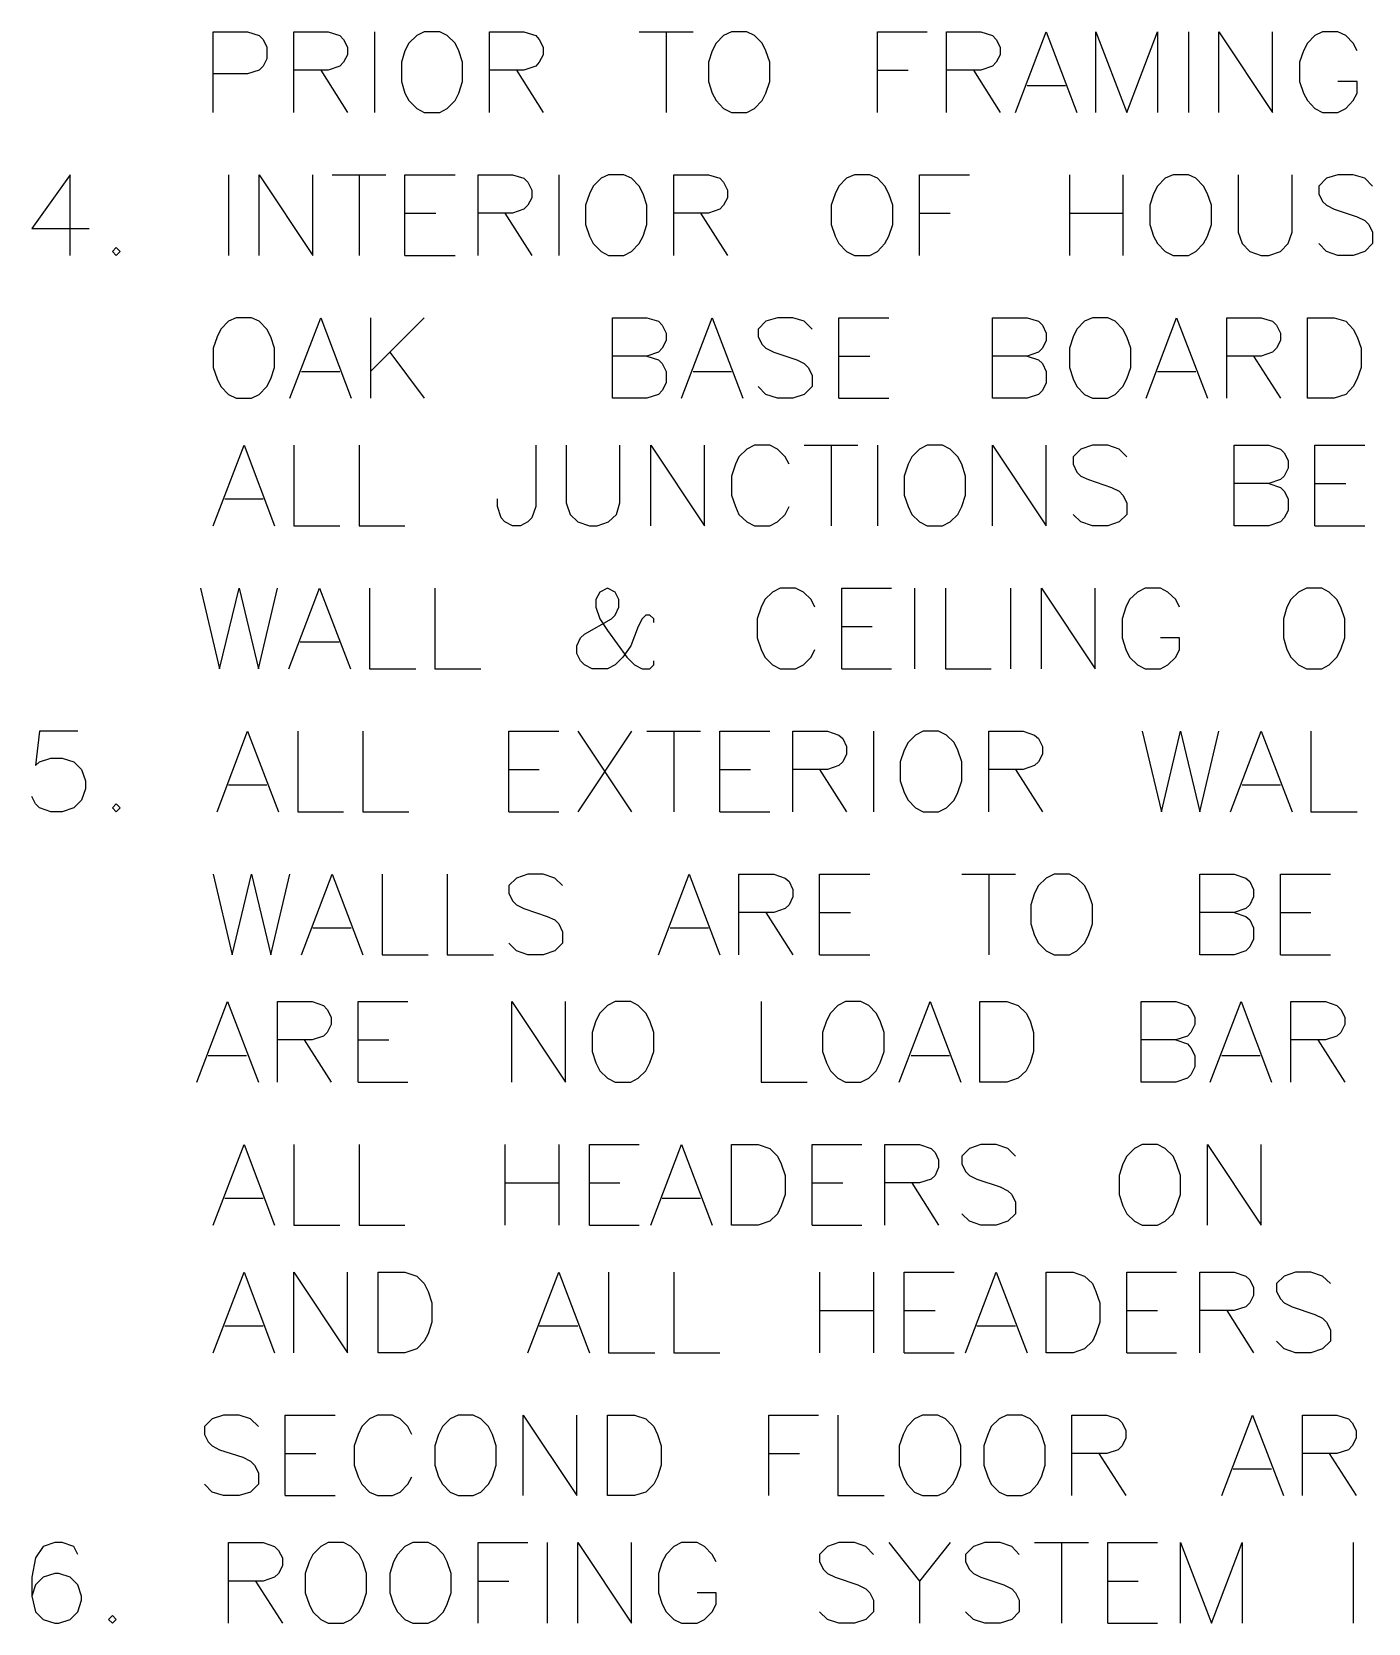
# Paper-space layout 'D-size Plot' of a CAD drawing. Extents: x 0 to 34.1, y 0 to 23.
# Drawn here: x 22.556 to 25.663, y 15.591 to 19.293 of the extents above; entities that cross this region are included whole.
import ezdxf
from ezdxf.xclip import XClip

# ---------------------------------------------------------------- set-up
doc = ezdxf.new("R2010")
doc.units = 0
doc.header["$XCLIPFRAME"] = 0
doc.layers.add('Text', color=7, linetype='Continuous')

# ---------------------------------------------------------------- blocks, each defined once
blk = doc.blocks.new('Viewport3')
at = {"layer": 'Text', "color": 18, "linetype": 'Continuous', "lineweight": 25, "true_color": 0x000000}
for p, q in [((23.3523, 19.2927), (23.3523, 19.1052)), ((23.9681, 19.2927), (24.0931, 19.2927)), ((24.0306, 19.2927), (24.0306, 19.1052)), ((25.2448, 19.2927), (25.2448, 19.1052)), ((23.2273, 19.2035), (23.2898, 19.1052)), ((23.6823, 19.2035), (23.7448, 19.1052)), ((24.5215, 19.2035), (24.5931, 19.2035)), ((24.7448, 19.2035), (24.8073, 19.1052)), ((24.8698, 19.1677), (24.959, 19.1677)), ((23.0131, 18.9602), (23.0131, 18.7727)), ((23.254, 18.9602), (23.379, 18.9602)), ((23.3165, 18.9602), (23.3165, 18.7727)), ((23.7806, 18.9602), (23.7806, 18.7727)), ((24.9681, 18.9602), (24.9681, 18.7727)), ((25.0923, 18.9602), (25.0923, 18.7727)), ((23.4231, 18.871), (23.4948, 18.871)), ((23.6556, 18.871), (23.7181, 18.7727)), ((24.1106, 18.871), (24.1731, 18.7727)), ((24.6198, 18.871), (24.6906, 18.871)), ((24.9681, 18.871), (25.0923, 18.871)), ((23.4231, 18.7727), (23.5398, 18.7727)), ((23.3431, 18.6277), (23.3431, 18.4402)), ((23.4681, 18.6277), (23.3431, 18.5027)), ((23.3881, 18.5477), (23.4681, 18.4402)), ((24.4323, 18.5385), (24.504, 18.5385)), ((25.3965, 18.5385), (25.459, 18.4402)), ((23.1823, 18.5027), (23.2715, 18.5027)), ((24.0931, 18.5027), (24.1823, 18.5027)), ((25.1731, 18.5027), (25.2623, 18.5027)), ((24.4323, 18.4402), (24.5481, 18.4402)), ((24.3515, 18.331), (24.4765, 18.331)), ((24.414, 18.331), (24.414, 18.1435)), ((24.5215, 18.331), (24.5215, 18.1435)), ((25.539, 18.2419), (25.6107, 18.2419)), ((23.004, 18.206), (23.0931, 18.206)), ((25.539, 18.1435), (25.6548, 18.1435)), ((24.6081, 17.9985), (24.6081, 17.811)), ((24.8315, 17.9985), (24.8315, 17.811)), ((24.439, 17.9094), (24.5098, 17.9094)), ((23.1798, 17.8735), (23.2698, 17.8735)), ((24.439, 17.811), (24.5548, 17.811)), ((23.8248, 17.666), (23.9498, 17.4785)), ((23.9498, 17.666), (23.8248, 17.4785)), ((23.9856, 17.666), (24.1106, 17.666)), ((24.0481, 17.666), (24.0481, 17.4785)), ((24.5123, 17.666), (24.5123, 17.4785)), ((23.6648, 17.5768), (23.7356, 17.5768)), ((24.1556, 17.5768), (24.2265, 17.5768)), ((24.3873, 17.5768), (24.4498, 17.4785)), ((24.8431, 17.5768), (24.9056, 17.4785)), ((23.0131, 17.541), (23.1023, 17.541)), ((25.3698, 17.541), (25.459, 17.541)), ((23.6648, 17.4785), (23.7806, 17.4785)), ((24.1556, 17.4785), (24.2715, 17.4785)), ((24.7181, 17.3335), (24.8431, 17.3335)), ((24.7806, 17.3335), (24.7806, 17.146)), ((24.2623, 17.2443), (24.3248, 17.146)), ((24.3873, 17.2443), (24.459, 17.2443)), ((25.459, 17.2443), (25.5298, 17.2443)), ((23.209, 17.2085), (23.2981, 17.2085)), ((24.0398, 17.2085), (24.129, 17.2085)), ((24.3873, 17.146), (24.504, 17.146)), ((25.459, 17.146), (25.5748, 17.146)), ((23.189, 16.9477), (23.2515, 16.8493)), ((23.314, 16.9477), (23.3856, 16.9477)), ((25.5457, 16.9477), (25.6082, 16.8493)), ((22.9656, 16.9118), (23.0548, 16.9118)), ((24.5998, 16.9118), (24.689, 16.9118)), ((25.3223, 16.9118), (25.4115, 16.9118)), ((23.314, 16.8493), (23.4298, 16.8493)), ((23.6556, 16.7043), (23.6556, 16.5168)), ((23.7806, 16.7043), (23.7806, 16.5168)), ((23.6556, 16.6152), (23.7806, 16.6152)), ((23.8523, 16.6152), (23.9231, 16.6152)), ((24.3698, 16.6152), (24.4415, 16.6152)), ((24.6015, 16.6152), (24.664, 16.5168)), ((23.004, 16.5793), (23.0931, 16.5793)), ((24.0215, 16.5793), (24.1106, 16.5793)), ((23.8523, 16.5168), (23.9681, 16.5168)), ((24.3698, 16.5168), (24.4856, 16.5168)), ((24.3873, 16.4077), (24.3873, 16.2202)), ((24.5123, 16.4077), (24.5123, 16.2202)), ((24.3873, 16.3185), (24.5123, 16.3185)), ((24.584, 16.3185), (24.6556, 16.3185)), ((25.1015, 16.3185), (25.1731, 16.3185)), ((25.334, 16.3185), (25.3965, 16.2202)), ((23.004, 16.2827), (23.0931, 16.2827)), ((23.7356, 16.2827), (23.8248, 16.2827)), ((24.7531, 16.2827), (24.8431, 16.2827)), ((24.584, 16.2202), (24.6998, 16.2202)), ((25.1015, 16.2202), (25.2173, 16.2202)), ((23.1448, 15.986), (23.2156, 15.986)), ((24.269, 15.986), (24.3406, 15.986)), ((25.0365, 15.986), (25.099, 15.8877)), ((25.5723, 15.986), (25.6348, 15.8877)), ((25.349, 15.9502), (25.4381, 15.9502)), ((23.1448, 15.8877), (23.2606, 15.8877)), ((23.754, 15.7785), (23.754, 15.591)), ((24.6906, 15.7785), (24.6198, 15.6885)), ((24.8873, 15.7785), (25.0123, 15.7785)), ((24.9498, 15.7785), (24.9498, 15.591)), ((25.6282, 15.7785), (25.6282, 15.591)), ((23.0756, 15.6885), (23.1381, 15.591)), ((23.5931, 15.6885), (23.6648, 15.6885)), ((25.0573, 15.6885), (25.1281, 15.6885)), ((25.0573, 15.591), (25.1731, 15.591))]:
    blk.add_line(p, q, dxfattribs=at)
for points in [[(22.9773, 19.1052), (22.9773, 19.2927), (23.0573, 19.2927), (23.084, 19.2844), (23.0931, 19.2752), (23.1023, 19.2569), (23.1023, 19.2302), (23.0931, 19.2127), (23.084, 19.2035), (23.0573, 19.1952), (22.9773, 19.1952)], [(23.1648, 19.1052), (23.1648, 19.2927), (23.2448, 19.2927), (23.2715, 19.2844), (23.2806, 19.2752), (23.2898, 19.2569), (23.2898, 19.2394), (23.2806, 19.2219), (23.2715, 19.2127), (23.2448, 19.2035), (23.1648, 19.2035)], [(23.4681, 19.2927), (23.4506, 19.2844), (23.4323, 19.266), (23.4231, 19.2485), (23.4148, 19.2219), (23.4148, 19.1769), (23.4231, 19.1502), (23.4323, 19.1327), (23.4506, 19.1144), (23.4681, 19.1052), (23.504, 19.1052), (23.5215, 19.1144), (23.5398, 19.1327), (23.5481, 19.1502), (23.5573, 19.1769), (23.5573, 19.2219), (23.5481, 19.2485), (23.5398, 19.266), (23.5215, 19.2844), (23.504, 19.2927), (23.4681, 19.2927)], [(23.6198, 19.1052), (23.6198, 19.2927), (23.6998, 19.2927), (23.7273, 19.2844), (23.7356, 19.2752), (23.7448, 19.2569), (23.7448, 19.2394), (23.7356, 19.2219), (23.7273, 19.2127), (23.6998, 19.2035), (23.6198, 19.2035)], [(24.1823, 19.2927), (24.164, 19.2844), (24.1465, 19.266), (24.1373, 19.2485), (24.129, 19.2219), (24.129, 19.1769), (24.1373, 19.1502), (24.1465, 19.1327), (24.164, 19.1144), (24.1823, 19.1052), (24.2181, 19.1052), (24.2356, 19.1144), (24.254, 19.1327), (24.2623, 19.1502), (24.2715, 19.1769), (24.2715, 19.2219), (24.2623, 19.2485), (24.254, 19.266), (24.2356, 19.2844), (24.2181, 19.2927), (24.1823, 19.2927)], [(24.5215, 19.1052), (24.5215, 19.2927), (24.6373, 19.2927)], [(24.6823, 19.1052), (24.6823, 19.2927), (24.7623, 19.2927), (24.789, 19.2844), (24.7981, 19.2752), (24.8073, 19.2569), (24.8073, 19.2394), (24.7981, 19.2219), (24.789, 19.2127), (24.7623, 19.2035), (24.6823, 19.2035)], [(24.8431, 19.1052), (24.914, 19.2927), (24.9856, 19.1052)], [(25.0298, 19.1052), (25.0298, 19.2927), (25.1015, 19.1052), (25.1731, 19.2927), (25.1731, 19.1052)], [(25.3156, 19.1052), (25.3156, 19.2927), (25.4406, 19.1052), (25.4406, 19.2927)], [(25.6373, 19.2485), (25.6282, 19.266), (25.6107, 19.2844), (25.5923, 19.2927), (25.5565, 19.2927), (25.539, 19.2844), (25.5215, 19.266), (25.5123, 19.2485), (25.5032, 19.2219), (25.5032, 19.1769), (25.5123, 19.1502), (25.5215, 19.1327), (25.539, 19.1144), (25.5565, 19.1052), (25.5923, 19.1052), (25.6107, 19.1144), (25.6282, 19.1327), (25.6373, 19.1502), (25.6373, 19.1769), (25.5923, 19.1769)], [(22.6448, 18.7727), (22.6448, 18.9602), (22.5556, 18.8352), (22.6889, 18.8352)], [(23.084, 18.7727), (23.084, 18.9602), (23.209, 18.7727), (23.209, 18.9602)], [(23.4231, 18.7727), (23.4231, 18.9602), (23.5398, 18.9602)], [(23.5931, 18.7727), (23.5931, 18.9602), (23.6731, 18.9602), (23.6998, 18.9519), (23.709, 18.9427), (23.7181, 18.9244), (23.7181, 18.9069), (23.709, 18.8894), (23.6998, 18.8802), (23.6731, 18.871), (23.5931, 18.871)], [(23.8965, 18.9602), (23.879, 18.9519), (23.8606, 18.9335), (23.8523, 18.916), (23.8431, 18.8894), (23.8431, 18.8444), (23.8523, 18.8177), (23.8606, 18.8002), (23.879, 18.7819), (23.8965, 18.7727), (23.9323, 18.7727), (23.9498, 18.7819), (23.9681, 18.8002), (23.9773, 18.8177), (23.9856, 18.8444), (23.9856, 18.8894), (23.9773, 18.916), (23.9681, 18.9335), (23.9498, 18.9519), (23.9323, 18.9602), (23.8965, 18.9602)], [(24.0481, 18.7727), (24.0481, 18.9602), (24.129, 18.9602), (24.1556, 18.9519), (24.164, 18.9427), (24.1731, 18.9244), (24.1731, 18.9069), (24.164, 18.8894), (24.1556, 18.8802), (24.129, 18.871), (24.0481, 18.871)], [(24.4681, 18.9602), (24.4498, 18.9519), (24.4323, 18.9335), (24.4231, 18.916), (24.414, 18.8894), (24.414, 18.8444), (24.4231, 18.8177), (24.4323, 18.8002), (24.4498, 18.7819), (24.4681, 18.7727), (24.504, 18.7727), (24.5215, 18.7819), (24.539, 18.8002), (24.5481, 18.8177), (24.5573, 18.8444), (24.5573, 18.8894), (24.5481, 18.916), (24.539, 18.9335), (24.5215, 18.9519), (24.504, 18.9602), (24.4681, 18.9602)], [(24.6198, 18.7727), (24.6198, 18.9602), (24.7356, 18.9602)], [(25.209, 18.9602), (25.1906, 18.9519), (25.1731, 18.9335), (25.164, 18.916), (25.1548, 18.8894), (25.1548, 18.8444), (25.164, 18.8177), (25.1731, 18.8002), (25.1906, 18.7819), (25.209, 18.7727), (25.2448, 18.7727), (25.2623, 18.7819), (25.2798, 18.8002), (25.289, 18.8177), (25.2981, 18.8444), (25.2981, 18.8894), (25.289, 18.916), (25.2798, 18.9335), (25.2623, 18.9519), (25.2448, 18.9602), (25.209, 18.9602)], [(25.3606, 18.9602), (25.3606, 18.8269), (25.3698, 18.8002), (25.3873, 18.7819), (25.414, 18.7727), (25.4315, 18.7727), (25.459, 18.7819), (25.4765, 18.8002), (25.4857, 18.8269), (25.4857, 18.9602)], [(25.6732, 18.9335), (25.6548, 18.9519), (25.6282, 18.9602), (25.5923, 18.9602), (25.5657, 18.9519), (25.5482, 18.9335), (25.5482, 18.916), (25.5565, 18.8977), (25.5657, 18.8894), (25.584, 18.8802), (25.6373, 18.8627), (25.6548, 18.8535), (25.664, 18.8444), (25.6732, 18.8269), (25.6732, 18.8002), (25.6548, 18.7819), (25.6282, 18.7727), (25.5923, 18.7727), (25.5657, 18.7819), (25.5482, 18.8002)], [(22.7514, 18.791), (22.7431, 18.7819), (22.7514, 18.7727), (22.7606, 18.7819), (22.7514, 18.791)], [(23.0306, 18.6277), (23.0131, 18.6194), (22.9948, 18.601), (22.9865, 18.5835), (22.9773, 18.5569), (22.9773, 18.5119), (22.9865, 18.4852), (22.9948, 18.4677), (23.0131, 18.4494), (23.0306, 18.4402), (23.0665, 18.4402), (23.084, 18.4494), (23.1023, 18.4677), (23.1115, 18.4852), (23.1198, 18.5119), (23.1198, 18.5569), (23.1115, 18.5835), (23.1023, 18.601), (23.084, 18.6194), (23.0665, 18.6277), (23.0306, 18.6277)], [(23.1556, 18.4402), (23.2273, 18.6277), (23.2981, 18.4402)], [(23.9856, 18.5385), (24.0123, 18.5294), (24.0215, 18.521), (24.0306, 18.5027), (24.0306, 18.476), (24.0215, 18.4585), (24.0123, 18.4494), (23.9856, 18.4402), (23.9056, 18.4402), (23.9056, 18.6277), (23.9856, 18.6277), (24.0123, 18.6194), (24.0215, 18.6102), (24.0306, 18.5919), (24.0306, 18.5744), (24.0215, 18.5569), (24.0123, 18.5477), (23.9856, 18.5385), (23.9056, 18.5385)], [(24.0665, 18.4402), (24.1373, 18.6277), (24.209, 18.4402)], [(24.3698, 18.601), (24.3515, 18.6194), (24.3248, 18.6277), (24.289, 18.6277), (24.2623, 18.6194), (24.2448, 18.601), (24.2448, 18.5835), (24.254, 18.5652), (24.2623, 18.5569), (24.2806, 18.5477), (24.334, 18.5294), (24.3515, 18.521), (24.3606, 18.5119), (24.3698, 18.4944), (24.3698, 18.4677), (24.3515, 18.4494), (24.3248, 18.4402), (24.289, 18.4402), (24.2623, 18.4494), (24.2448, 18.4677)], [(24.4323, 18.4402), (24.4323, 18.6277), (24.5481, 18.6277)], [(24.8698, 18.5385), (24.8965, 18.5294), (24.9056, 18.521), (24.914, 18.5027), (24.914, 18.476), (24.9056, 18.4585), (24.8965, 18.4494), (24.8698, 18.4402), (24.789, 18.4402), (24.789, 18.6277), (24.8698, 18.6277), (24.8965, 18.6194), (24.9056, 18.6102), (24.914, 18.5919), (24.914, 18.5744), (24.9056, 18.5569), (24.8965, 18.5477), (24.8698, 18.5385), (24.789, 18.5385)], [(25.0215, 18.6277), (25.0031, 18.6194), (24.9856, 18.601), (24.9765, 18.5835), (24.9681, 18.5569), (24.9681, 18.5119), (24.9765, 18.4852), (24.9856, 18.4677), (25.0031, 18.4494), (25.0215, 18.4402), (25.0573, 18.4402), (25.0748, 18.4494), (25.0923, 18.4677), (25.1015, 18.4852), (25.1106, 18.5119), (25.1106, 18.5569), (25.1015, 18.5835), (25.0923, 18.601), (25.0748, 18.6194), (25.0573, 18.6277), (25.0215, 18.6277)], [(25.1465, 18.4402), (25.2173, 18.6277), (25.289, 18.4402)], [(25.334, 18.4402), (25.334, 18.6277), (25.414, 18.6277), (25.4406, 18.6194), (25.4498, 18.6102), (25.459, 18.5919), (25.459, 18.5744), (25.4498, 18.5569), (25.4406, 18.5477), (25.414, 18.5385), (25.334, 18.5385)], [(25.5215, 18.4402), (25.5215, 18.6277), (25.584, 18.6277), (25.6107, 18.6194), (25.6282, 18.601), (25.6373, 18.5835), (25.6465, 18.5569), (25.6465, 18.5119), (25.6373, 18.4852), (25.6282, 18.4677), (25.6107, 18.4494), (25.584, 18.4402), (25.5215, 18.4402)], [(22.9773, 18.1435), (23.049, 18.331), (23.1198, 18.1435)], [(23.1648, 18.331), (23.1648, 18.1435), (23.2715, 18.1435)], [(23.3165, 18.331), (23.3165, 18.1435), (23.4231, 18.1435)], [(23.7273, 18.331), (23.7273, 18.1885), (23.7181, 18.1619), (23.709, 18.1527), (23.6915, 18.1435), (23.6731, 18.1435), (23.6556, 18.1527), (23.6465, 18.1619), (23.6381, 18.1885), (23.6381, 18.206)], [(23.7981, 18.331), (23.7981, 18.1969), (23.8073, 18.1702), (23.8248, 18.1527), (23.8523, 18.1435), (23.8698, 18.1435), (23.8965, 18.1527), (23.9148, 18.1702), (23.9231, 18.1969), (23.9231, 18.331)], [(23.9948, 18.1435), (23.9948, 18.331), (24.1198, 18.1435), (24.1198, 18.331)], [(24.3165, 18.2869), (24.3073, 18.3044), (24.289, 18.3219), (24.2715, 18.331), (24.2356, 18.331), (24.2181, 18.3219), (24.1998, 18.3044), (24.1915, 18.2869), (24.1823, 18.2594), (24.1823, 18.2152), (24.1915, 18.1885), (24.1998, 18.1702), (24.2181, 18.1527), (24.2356, 18.1435), (24.2715, 18.1435), (24.289, 18.1527), (24.3073, 18.1702), (24.3165, 18.1885)], [(24.6373, 18.331), (24.6198, 18.3219), (24.6015, 18.3044), (24.5931, 18.2869), (24.584, 18.2594), (24.584, 18.2152), (24.5931, 18.1885), (24.6015, 18.1702), (24.6198, 18.1527), (24.6373, 18.1435), (24.6731, 18.1435), (24.6906, 18.1527), (24.709, 18.1702), (24.7181, 18.1885), (24.7265, 18.2152), (24.7265, 18.2594), (24.7181, 18.2869), (24.709, 18.3044), (24.6906, 18.3219), (24.6731, 18.331), (24.6373, 18.331)], [(24.789, 18.1435), (24.789, 18.331), (24.914, 18.1435), (24.914, 18.331)], [(25.1015, 18.3044), (25.084, 18.3219), (25.0573, 18.331), (25.0215, 18.331), (24.9948, 18.3219), (24.9765, 18.3044), (24.9765, 18.2869), (24.9856, 18.2685), (24.9948, 18.2594), (25.0123, 18.251), (25.0656, 18.2327), (25.084, 18.2244), (25.0923, 18.2152), (25.1015, 18.1969), (25.1015, 18.1702), (25.084, 18.1527), (25.0573, 18.1435), (25.0215, 18.1435), (24.9948, 18.1527), (24.9765, 18.1702)], [(25.4315, 18.2419), (25.459, 18.2327), (25.4673, 18.2244), (25.4765, 18.206), (25.4765, 18.1794), (25.4673, 18.1619), (25.459, 18.1527), (25.4315, 18.1435), (25.3515, 18.1435), (25.3515, 18.331), (25.4315, 18.331), (25.459, 18.3219), (25.4673, 18.3135), (25.4765, 18.2952), (25.4765, 18.2777), (25.4673, 18.2594), (25.459, 18.251), (25.4315, 18.2419), (25.3515, 18.2419)], [(25.539, 18.1435), (25.539, 18.331), (25.6548, 18.331)], [(22.9481, 17.9985), (22.9923, 17.811), (23.0373, 17.9985), (23.0823, 17.811), (23.1265, 17.9985)], [(23.1531, 17.811), (23.2248, 17.9985), (23.2965, 17.811)], [(23.3406, 17.9985), (23.3406, 17.811), (23.4481, 17.811)], [(23.4923, 17.9985), (23.4923, 17.811), (23.5998, 17.811)], [(24.0015, 17.9185), (24.0015, 17.9269), (23.9923, 17.936), (23.9831, 17.936), (23.9748, 17.9269), (23.9656, 17.9094), (23.9481, 17.8643), (23.9298, 17.8377), (23.9123, 17.8202), (23.894, 17.811), (23.8581, 17.811), (23.8406, 17.8202), (23.8315, 17.8293), (23.8231, 17.8468), (23.8231, 17.8643), (23.8315, 17.8827), (23.8406, 17.8919), (23.9031, 17.9269), (23.9123, 17.936), (23.9206, 17.9544), (23.9206, 17.9719), (23.9123, 17.9894), (23.894, 17.9985), (23.8765, 17.9894), (23.8673, 17.9719), (23.8673, 17.9544), (23.8765, 17.9269), (23.894, 17.9002), (23.939, 17.8377), (23.9565, 17.8202), (23.9748, 17.811), (23.9923, 17.811), (24.0015, 17.8202), (24.0015, 17.8293)], [(24.3765, 17.9544), (24.3673, 17.9719), (24.3498, 17.9894), (24.3315, 17.9985), (24.2956, 17.9985), (24.2781, 17.9894), (24.2598, 17.9719), (24.2515, 17.9544), (24.2423, 17.9269), (24.2423, 17.8827), (24.2515, 17.856), (24.2598, 17.8377), (24.2781, 17.8202), (24.2956, 17.811), (24.3315, 17.811), (24.3498, 17.8202), (24.3673, 17.8377), (24.3765, 17.856)], [(24.439, 17.811), (24.439, 17.9985), (24.5548, 17.9985)], [(24.6798, 17.9985), (24.6798, 17.811), (24.7865, 17.811)], [(24.9031, 17.811), (24.9031, 17.9985), (25.0281, 17.811), (25.0281, 17.9985)], [(25.224, 17.9544), (25.2156, 17.9719), (25.1973, 17.9894), (25.1798, 17.9985), (25.144, 17.9985), (25.1265, 17.9894), (25.1081, 17.9719), (25.099, 17.9544), (25.0906, 17.9269), (25.0906, 17.8827), (25.099, 17.856), (25.1081, 17.8377), (25.1265, 17.8202), (25.144, 17.811), (25.1798, 17.811), (25.1973, 17.8202), (25.2156, 17.8377), (25.224, 17.856), (25.224, 17.8827), (25.1798, 17.8827)], [(25.519, 17.9985), (25.5007, 17.9894), (25.4832, 17.9719), (25.474, 17.9544), (25.4657, 17.9269), (25.4657, 17.8827), (25.474, 17.856), (25.4832, 17.8377), (25.5007, 17.8202), (25.519, 17.811), (25.5548, 17.811), (25.5723, 17.8202), (25.5898, 17.8377), (25.599, 17.856), (25.6082, 17.8827), (25.6082, 17.9269), (25.599, 17.9544), (25.5898, 17.9719), (25.5723, 17.9894), (25.5548, 17.9985), (25.519, 17.9985)], [(22.6623, 17.666), (22.5731, 17.666), (22.5639, 17.586), (22.5731, 17.5943), (22.5998, 17.6035), (22.6264, 17.6035), (22.6531, 17.5943), (22.6714, 17.5768), (22.6806, 17.5502), (22.6806, 17.5318), (22.6714, 17.5052), (22.6531, 17.4877), (22.6264, 17.4785), (22.5998, 17.4785), (22.5731, 17.4877), (22.5639, 17.4968), (22.5556, 17.5143)], [(22.9865, 17.4785), (23.0573, 17.666), (23.129, 17.4785)], [(23.174, 17.666), (23.174, 17.4785), (23.2806, 17.4785)], [(23.3256, 17.666), (23.3256, 17.4785), (23.4323, 17.4785)], [(23.6648, 17.4785), (23.6648, 17.666), (23.7806, 17.666)], [(24.1556, 17.4785), (24.1556, 17.666), (24.2715, 17.666)], [(24.3248, 17.4785), (24.3248, 17.666), (24.4056, 17.666), (24.4323, 17.6568), (24.4415, 17.6485), (24.4498, 17.6302), (24.4498, 17.6127), (24.4415, 17.5943), (24.4323, 17.586), (24.4056, 17.5768), (24.3248, 17.5768)], [(24.6281, 17.666), (24.6106, 17.6568), (24.5931, 17.6393), (24.584, 17.6218), (24.5748, 17.5943), (24.5748, 17.5502), (24.584, 17.5235), (24.5931, 17.5052), (24.6106, 17.4877), (24.6281, 17.4785), (24.664, 17.4785), (24.6823, 17.4877), (24.6998, 17.5052), (24.709, 17.5235), (24.7181, 17.5502), (24.7181, 17.5943), (24.709, 17.6218), (24.6998, 17.6393), (24.6823, 17.6568), (24.664, 17.666), (24.6281, 17.666)], [(24.7806, 17.4785), (24.7806, 17.666), (24.8606, 17.666), (24.8873, 17.6568), (24.8965, 17.6485), (24.9056, 17.6302), (24.9056, 17.6127), (24.8965, 17.5943), (24.8873, 17.586), (24.8606, 17.5768), (24.7806, 17.5768)], [(25.1373, 17.666), (25.1823, 17.4785), (25.2265, 17.666), (25.2715, 17.4785), (25.3156, 17.666)], [(25.3423, 17.4785), (25.414, 17.666), (25.4857, 17.4785)], [(25.5298, 17.666), (25.5298, 17.4785), (25.6373, 17.4785)], [(22.7514, 17.4968), (22.7431, 17.4877), (22.7514, 17.4785), (22.7606, 17.4877), (22.7514, 17.4968)], [(22.9773, 17.3335), (23.0215, 17.146), (23.0665, 17.3335), (23.1115, 17.146), (23.1556, 17.3335)], [(23.1823, 17.146), (23.254, 17.3335), (23.3256, 17.146)], [(23.3698, 17.3335), (23.3698, 17.146), (23.4773, 17.146)], [(23.5215, 17.3335), (23.5215, 17.146), (23.629, 17.146)], [(23.7898, 17.3068), (23.7715, 17.3243), (23.7448, 17.3335), (23.709, 17.3335), (23.6823, 17.3243), (23.6648, 17.3068), (23.6648, 17.2893), (23.6731, 17.271), (23.6823, 17.2618), (23.6998, 17.2535), (23.754, 17.2352), (23.7715, 17.2268), (23.7806, 17.2177), (23.7898, 17.1993), (23.7898, 17.1727), (23.7715, 17.1552), (23.7448, 17.146), (23.709, 17.146), (23.6823, 17.1552), (23.6648, 17.1727)], [(24.0123, 17.146), (24.084, 17.3335), (24.1556, 17.146)], [(24.1998, 17.146), (24.1998, 17.3335), (24.2806, 17.3335), (24.3073, 17.3243), (24.3165, 17.316), (24.3248, 17.2977), (24.3248, 17.2802), (24.3165, 17.2618), (24.3073, 17.2535), (24.2806, 17.2443), (24.1998, 17.2443)], [(24.3873, 17.146), (24.3873, 17.3335), (24.504, 17.3335)], [(24.9323, 17.3335), (24.914, 17.3243), (24.8965, 17.3068), (24.8873, 17.2893), (24.8781, 17.2618), (24.8781, 17.2177), (24.8873, 17.191), (24.8965, 17.1727), (24.914, 17.1552), (24.9323, 17.146), (24.9681, 17.146), (24.9856, 17.1552), (25.0031, 17.1727), (25.0123, 17.191), (25.0215, 17.2177), (25.0215, 17.2618), (25.0123, 17.2893), (25.0031, 17.3068), (24.9856, 17.3243), (24.9681, 17.3335), (24.9323, 17.3335)], [(25.3515, 17.2443), (25.3781, 17.2352), (25.3873, 17.2268), (25.3965, 17.2085), (25.3965, 17.1818), (25.3873, 17.1643), (25.3781, 17.1552), (25.3515, 17.146), (25.2715, 17.146), (25.2715, 17.3335), (25.3515, 17.3335), (25.3781, 17.3243), (25.3873, 17.316), (25.3965, 17.2977), (25.3965, 17.2802), (25.3873, 17.2618), (25.3781, 17.2535), (25.3515, 17.2443), (25.2715, 17.2443)], [(25.459, 17.146), (25.459, 17.3335), (25.5748, 17.3335)], [(22.939, 16.8493), (23.0106, 17.0368), (23.0823, 16.8493)], [(23.1265, 16.8493), (23.1265, 17.0368), (23.2073, 17.0368), (23.234, 17.0277), (23.2423, 17.0185), (23.2515, 17.001), (23.2515, 16.9835), (23.2423, 16.9652), (23.234, 16.9568), (23.2073, 16.9477), (23.1265, 16.9477)], [(23.314, 16.8493), (23.314, 17.0368), (23.4298, 17.0368)], [(23.6715, 16.8493), (23.6715, 17.0368), (23.7965, 16.8493), (23.7965, 17.0368)], [(23.9123, 17.0368), (23.894, 17.0277), (23.8765, 17.0102), (23.8673, 16.9918), (23.8581, 16.9652), (23.8581, 16.921), (23.8673, 16.8943), (23.8765, 16.876), (23.894, 16.8585), (23.9123, 16.8493), (23.9481, 16.8493), (23.9656, 16.8585), (23.9831, 16.876), (23.9923, 16.8943), (24.0015, 16.921), (24.0015, 16.9652), (23.9923, 16.9918), (23.9831, 17.0102), (23.9656, 17.0277), (23.9481, 17.0368), (23.9123, 17.0368)], [(24.2515, 17.0368), (24.2515, 16.8493), (24.3581, 16.8493)], [(24.4473, 17.0368), (24.4298, 17.0277), (24.4123, 17.0102), (24.4031, 16.9918), (24.394, 16.9652), (24.394, 16.921), (24.4031, 16.8943), (24.4123, 16.876), (24.4298, 16.8585), (24.4473, 16.8493), (24.4831, 16.8493), (24.5015, 16.8585), (24.519, 16.876), (24.5281, 16.8943), (24.5373, 16.921), (24.5373, 16.9652), (24.5281, 16.9918), (24.519, 17.0102), (24.5015, 17.0277), (24.4831, 17.0368), (24.4473, 17.0368)], [(24.5723, 16.8493), (24.644, 17.0368), (24.7156, 16.8493)], [(24.7598, 16.8493), (24.7598, 17.0368), (24.8223, 17.0368), (24.849, 17.0277), (24.8673, 17.0102), (24.8765, 16.9918), (24.8848, 16.9652), (24.8848, 16.921), (24.8765, 16.8943), (24.8673, 16.876), (24.849, 16.8585), (24.8223, 16.8493), (24.7598, 16.8493)], [(25.2156, 16.9477), (25.2423, 16.9385), (25.2506, 16.9293), (25.2598, 16.9118), (25.2598, 16.8852), (25.2506, 16.8668), (25.2423, 16.8585), (25.2156, 16.8493), (25.1348, 16.8493), (25.1348, 17.0368), (25.2156, 17.0368), (25.2423, 17.0277), (25.2506, 17.0185), (25.2598, 17.001), (25.2598, 16.9835), (25.2506, 16.9652), (25.2423, 16.9568), (25.2156, 16.9477), (25.1348, 16.9477)], [(25.2956, 16.8493), (25.3673, 17.0368), (25.4381, 16.8493)], [(25.4832, 16.8493), (25.4832, 17.0368), (25.5632, 17.0368), (25.5898, 17.0277), (25.599, 17.0185), (25.6082, 17.001), (25.6082, 16.9835), (25.599, 16.9652), (25.5898, 16.9568), (25.5632, 16.9477), (25.4832, 16.9477)], [(22.9773, 16.5168), (23.049, 16.7043), (23.1198, 16.5168)], [(23.1648, 16.7043), (23.1648, 16.5168), (23.2715, 16.5168)], [(23.3165, 16.7043), (23.3165, 16.5168), (23.4231, 16.5168)], [(23.8523, 16.5168), (23.8523, 16.7043), (23.9681, 16.7043)], [(23.9948, 16.5168), (24.0665, 16.7043), (24.1373, 16.5168)], [(24.1823, 16.5168), (24.1823, 16.7043), (24.2448, 16.7043), (24.2715, 16.6952), (24.289, 16.6777), (24.2981, 16.6593), (24.3073, 16.6327), (24.3073, 16.5885), (24.2981, 16.5618), (24.289, 16.5435), (24.2715, 16.526), (24.2448, 16.5168), (24.1823, 16.5168)], [(24.3698, 16.5168), (24.3698, 16.7043), (24.4856, 16.7043)], [(24.539, 16.5168), (24.539, 16.7043), (24.6198, 16.7043), (24.6465, 16.6952), (24.6556, 16.686), (24.664, 16.6685), (24.664, 16.651), (24.6556, 16.6327), (24.6465, 16.6235), (24.6198, 16.6152), (24.539, 16.6152)], [(24.8431, 16.6777), (24.8248, 16.6952), (24.7981, 16.7043), (24.7623, 16.7043), (24.7356, 16.6952), (24.7181, 16.6777), (24.7181, 16.6593), (24.7265, 16.6418), (24.7356, 16.6327), (24.7531, 16.6235), (24.8073, 16.606), (24.8248, 16.5968), (24.834, 16.5885), (24.8431, 16.5702), (24.8431, 16.5435), (24.8248, 16.526), (24.7981, 16.5168), (24.7623, 16.5168), (24.7356, 16.526), (24.7181, 16.5435)], [(25.1373, 16.7043), (25.1198, 16.6952), (25.1015, 16.6777), (25.0923, 16.6593), (25.084, 16.6327), (25.084, 16.5885), (25.0923, 16.5618), (25.1015, 16.5435), (25.1198, 16.526), (25.1373, 16.5168), (25.1731, 16.5168), (25.1906, 16.526), (25.209, 16.5435), (25.2173, 16.5618), (25.2265, 16.5885), (25.2265, 16.6327), (25.2173, 16.6593), (25.209, 16.6777), (25.1906, 16.6952), (25.1731, 16.7043), (25.1373, 16.7043)], [(25.289, 16.5168), (25.289, 16.7043), (25.414, 16.5168), (25.414, 16.7043)], [(22.9773, 16.2202), (23.049, 16.4077), (23.1198, 16.2202)], [(23.1648, 16.2202), (23.1648, 16.4077), (23.2898, 16.2202), (23.2898, 16.4077)], [(23.3606, 16.2202), (23.3606, 16.4077), (23.4231, 16.4077), (23.4506, 16.3985), (23.4681, 16.381), (23.4773, 16.3627), (23.4856, 16.336), (23.4856, 16.291), (23.4773, 16.2643), (23.4681, 16.2468), (23.4506, 16.2293), (23.4231, 16.2202), (23.3606, 16.2202)], [(23.709, 16.2202), (23.7806, 16.4077), (23.8523, 16.2202)], [(23.8965, 16.4077), (23.8965, 16.2202), (24.004, 16.2202)], [(24.0481, 16.4077), (24.0481, 16.2202), (24.1556, 16.2202)], [(24.584, 16.2202), (24.584, 16.4077), (24.6998, 16.4077)], [(24.7265, 16.2202), (24.7981, 16.4077), (24.8698, 16.2202)], [(24.914, 16.2202), (24.914, 16.4077), (24.9765, 16.4077), (25.0031, 16.3985), (25.0215, 16.381), (25.0298, 16.3627), (25.039, 16.336), (25.039, 16.291), (25.0298, 16.2643), (25.0215, 16.2468), (25.0031, 16.2293), (24.9765, 16.2202), (24.914, 16.2202)], [(25.1015, 16.2202), (25.1015, 16.4077), (25.2173, 16.4077)], [(25.2715, 16.2202), (25.2715, 16.4077), (25.3515, 16.4077), (25.3781, 16.3985), (25.3873, 16.3893), (25.3965, 16.3718), (25.3965, 16.3535), (25.3873, 16.336), (25.3781, 16.3268), (25.3515, 16.3185), (25.2715, 16.3185)], [(25.5748, 16.381), (25.5565, 16.3985), (25.5298, 16.4077), (25.494, 16.4077), (25.4673, 16.3985), (25.4498, 16.381), (25.4498, 16.3627), (25.459, 16.3452), (25.4673, 16.336), (25.4857, 16.3268), (25.539, 16.3093), (25.5565, 16.3002), (25.5657, 16.291), (25.5748, 16.2735), (25.5748, 16.2468), (25.5565, 16.2293), (25.5298, 16.2202), (25.494, 16.2202), (25.4673, 16.2293), (25.4498, 16.2468)], [(23.0823, 16.0485), (23.064, 16.066), (23.0373, 16.0752), (23.0015, 16.0752), (22.9748, 16.066), (22.9573, 16.0485), (22.9573, 16.0302), (22.9656, 16.0127), (22.9748, 16.0035), (22.9923, 15.9943), (23.0465, 15.9768), (23.064, 15.9677), (23.0731, 15.9585), (23.0823, 15.941), (23.0823, 15.9143), (23.064, 15.896), (23.0373, 15.8877), (23.0015, 15.8877), (22.9748, 15.896), (22.9573, 15.9143)], [(23.1448, 15.8877), (23.1448, 16.0752), (23.2606, 16.0752)], [(23.439, 16.0302), (23.4298, 16.0485), (23.4123, 16.066), (23.394, 16.0752), (23.359, 16.0752), (23.3406, 16.066), (23.3231, 16.0485), (23.314, 16.0302), (23.3048, 16.0035), (23.3048, 15.9585), (23.314, 15.9318), (23.3231, 15.9143), (23.3406, 15.896), (23.359, 15.8877), (23.394, 15.8877), (23.4123, 15.896), (23.4298, 15.9143), (23.439, 15.9318)], [(23.5465, 16.0752), (23.5281, 16.066), (23.5106, 16.0485), (23.5015, 16.0302), (23.4923, 16.0035), (23.4923, 15.9585), (23.5015, 15.9318), (23.5106, 15.9143), (23.5281, 15.896), (23.5465, 15.8877), (23.5815, 15.8877), (23.5998, 15.896), (23.6173, 15.9143), (23.6265, 15.9318), (23.6356, 15.9585), (23.6356, 16.0035), (23.6265, 16.0302), (23.6173, 16.0485), (23.5998, 16.066), (23.5815, 16.0752), (23.5465, 16.0752)], [(23.6981, 15.8877), (23.6981, 16.0752), (23.8231, 15.8877), (23.8231, 16.0752)], [(23.894, 15.8877), (23.894, 16.0752), (23.9565, 16.0752), (23.9831, 16.066), (24.0015, 16.0485), (24.0106, 16.0302), (24.019, 16.0035), (24.019, 15.9585), (24.0106, 15.9318), (24.0015, 15.9143), (23.9831, 15.896), (23.9565, 15.8877), (23.894, 15.8877)], [(24.269, 15.8877), (24.269, 16.0752), (24.3848, 16.0752)], [(24.4298, 16.0752), (24.4298, 15.8877), (24.5373, 15.8877)], [(24.6265, 16.0752), (24.6081, 16.066), (24.5906, 16.0485), (24.5815, 16.0302), (24.5723, 16.0035), (24.5723, 15.9585), (24.5815, 15.9318), (24.5906, 15.9143), (24.6081, 15.896), (24.6265, 15.8877), (24.6623, 15.8877), (24.6798, 15.896), (24.6973, 15.9143), (24.7065, 15.9318), (24.7156, 15.9585), (24.7156, 16.0035), (24.7065, 16.0302), (24.6973, 16.0485), (24.6798, 16.066), (24.6623, 16.0752), (24.6265, 16.0752)], [(24.8223, 16.0752), (24.8048, 16.066), (24.7865, 16.0485), (24.7781, 16.0302), (24.769, 16.0035), (24.769, 15.9585), (24.7781, 15.9318), (24.7865, 15.9143), (24.8048, 15.896), (24.8223, 15.8877), (24.8581, 15.8877), (24.8765, 15.896), (24.894, 15.9143), (24.9031, 15.9318), (24.9115, 15.9585), (24.9115, 16.0035), (24.9031, 16.0302), (24.894, 16.0485), (24.8765, 16.066), (24.8581, 16.0752), (24.8223, 16.0752)], [(24.974, 15.8877), (24.974, 16.0752), (25.0548, 16.0752), (25.0815, 16.066), (25.0906, 16.0568), (25.099, 16.0393), (25.099, 16.021), (25.0906, 16.0035), (25.0815, 15.9943), (25.0548, 15.986), (24.974, 15.986)], [(25.3223, 15.8877), (25.394, 16.0752), (25.4657, 15.8877)], [(25.5098, 15.8877), (25.5098, 16.0752), (25.5898, 16.0752), (25.6173, 16.066), (25.6257, 16.0568), (25.6348, 16.0393), (25.6348, 16.021), (25.6257, 16.0035), (25.6173, 15.9943), (25.5898, 15.986), (25.5098, 15.986)], [(22.6623, 15.751), (22.6531, 15.7693), (22.6264, 15.7785), (22.6089, 15.7785), (22.5823, 15.7693), (22.5639, 15.7427), (22.5556, 15.6977), (22.5556, 15.6535), (22.5639, 15.6177), (22.5823, 15.5993), (22.6089, 15.591), (22.6181, 15.591), (22.6448, 15.5993), (22.6623, 15.6177), (22.6714, 15.6443), (22.6714, 15.6535), (22.6623, 15.6802), (22.6448, 15.6977), (22.6181, 15.7068), (22.6089, 15.7068), (22.5823, 15.6977), (22.5639, 15.6802), (22.5556, 15.6535)], [(23.0131, 15.591), (23.0131, 15.7785), (23.0931, 15.7785), (23.1198, 15.7693), (23.129, 15.7602), (23.1381, 15.7427), (23.1381, 15.7243), (23.129, 15.7068), (23.1198, 15.6977), (23.0931, 15.6885), (23.0131, 15.6885)], [(23.2448, 15.7785), (23.2273, 15.7693), (23.209, 15.751), (23.2006, 15.7335), (23.1915, 15.7068), (23.1915, 15.6618), (23.2006, 15.6352), (23.209, 15.6177), (23.2273, 15.5993), (23.2448, 15.591), (23.2806, 15.591), (23.2981, 15.5993), (23.3165, 15.6177), (23.3256, 15.6352), (23.334, 15.6618), (23.334, 15.7068), (23.3256, 15.7335), (23.3165, 15.751), (23.2981, 15.7693), (23.2806, 15.7785), (23.2448, 15.7785)], [(23.4415, 15.7785), (23.4231, 15.7693), (23.4056, 15.751), (23.3965, 15.7335), (23.3881, 15.7068), (23.3881, 15.6618), (23.3965, 15.6352), (23.4056, 15.6177), (23.4231, 15.5993), (23.4415, 15.591), (23.4773, 15.591), (23.4948, 15.5993), (23.5131, 15.6177), (23.5215, 15.6352), (23.5306, 15.6618), (23.5306, 15.7068), (23.5215, 15.7335), (23.5131, 15.751), (23.4948, 15.7693), (23.4773, 15.7785), (23.4415, 15.7785)], [(23.5931, 15.591), (23.5931, 15.7785), (23.709, 15.7785)], [(23.8248, 15.591), (23.8248, 15.7785), (23.9498, 15.591), (23.9498, 15.7785)], [(24.1465, 15.7335), (24.1373, 15.751), (24.1198, 15.7693), (24.1023, 15.7785), (24.0665, 15.7785), (24.0481, 15.7693), (24.0306, 15.751), (24.0215, 15.7335), (24.0123, 15.7068), (24.0123, 15.6618), (24.0215, 15.6352), (24.0306, 15.6177), (24.0481, 15.5993), (24.0665, 15.591), (24.1023, 15.591), (24.1198, 15.5993), (24.1373, 15.6177), (24.1465, 15.6352), (24.1465, 15.6618), (24.1023, 15.6618)], [(24.5123, 15.751), (24.4948, 15.7693), (24.4681, 15.7785), (24.4323, 15.7785), (24.4056, 15.7693), (24.3873, 15.751), (24.3873, 15.7335), (24.3965, 15.716), (24.4056, 15.7068), (24.4231, 15.6977), (24.4765, 15.6802), (24.4948, 15.671), (24.504, 15.6618), (24.5123, 15.6443), (24.5123, 15.6177), (24.4948, 15.5993), (24.4681, 15.591), (24.4323, 15.591), (24.4056, 15.5993), (24.3873, 15.6177)], [(24.5481, 15.7785), (24.6198, 15.6885), (24.6198, 15.591)], [(24.8515, 15.751), (24.834, 15.7693), (24.8073, 15.7785), (24.7715, 15.7785), (24.7448, 15.7693), (24.7265, 15.751), (24.7265, 15.7335), (24.7356, 15.716), (24.7448, 15.7068), (24.7623, 15.6977), (24.8156, 15.6802), (24.834, 15.671), (24.8431, 15.6618), (24.8515, 15.6443), (24.8515, 15.6177), (24.834, 15.5993), (24.8073, 15.591), (24.7715, 15.591), (24.7448, 15.5993), (24.7265, 15.6177)], [(25.0573, 15.591), (25.0573, 15.7785), (25.1731, 15.7785)], [(25.2265, 15.591), (25.2265, 15.7785), (25.2981, 15.591), (25.3698, 15.7785), (25.3698, 15.591)], [(22.7431, 15.6085), (22.7339, 15.5993), (22.7431, 15.591), (22.7514, 15.5993), (22.7431, 15.6085)]]:
    blk.add_lwpolyline(points, dxfattribs=at)

psp = doc.layouts.new('D-size Plot')

# ---------------------------------------------------------------- block references
at = {"layer": 'Text', "color": 7, "linetype": 'Continuous', "lineweight": 25}
ref = psp.add_blockref('Viewport3', (0, 0), dxfattribs=at)
XClip(ref).set_block_clipping_path([(-0.0271844795, -0.0273917144), (35.5166152211, 23.1227052768)])

doc.saveas('drawing.dxf')
